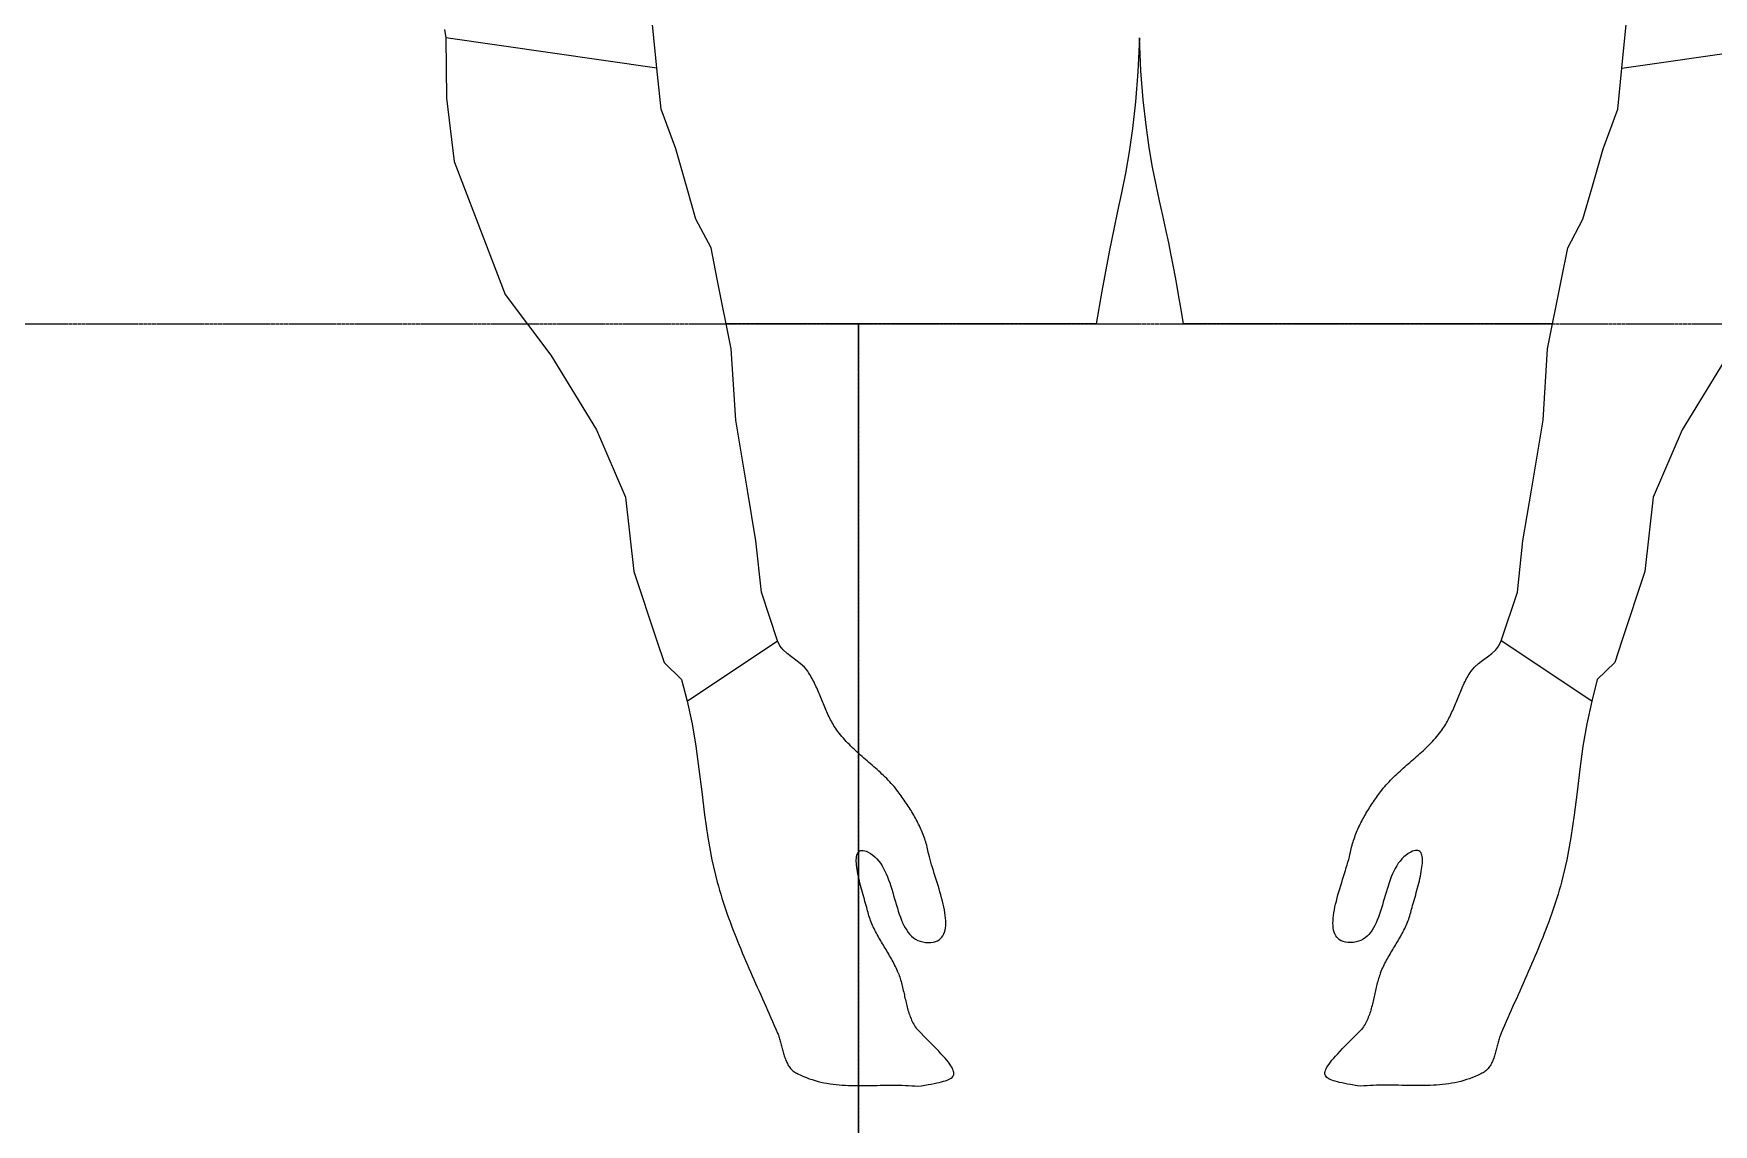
# Model space of a CAD drawing. Header units: millimetres. Extents: x -155 to 94595, y -3153 to 63413.
# Drawn here: x 90479 to 91061, y 48250 to 48628 of the extents above; entities that cross this region are included whole.
import ezdxf

# ---------------------------------------------------------------- set-up
doc = ezdxf.new("R2010")
doc.units = ezdxf.units.MM
doc.linetypes.add('TRATTEGGIATA2', pattern=[0.375, 0.25, -0.125])
doc.layers.add('5', color=1, linetype='TRATTEGGIATA2')
doc.layers.add('int', color=185, linetype='Continuous')

msp = doc.modelspace()

# ---------------------------------------------------------------- linework, layer by layer
at = {"layer": '5'}
for points in [[(90764.86, 47626.989), (90164.86, 47626.989), (90164.86, 48526.989), (90764.86, 48526.989)], [(91364.86, 47626.989), (90764.86, 47626.989), (90764.86, 48526.989), (91364.86, 48526.989)]]:
    msp.add_lwpolyline(points, close=True, dxfattribs=at)
at = {"layer": 'int'}
for p, q in [((90694.993, 48615.687), (90692.912, 48636.501)), ((91029.403, 48615.687), (91031.484, 48636.501)), ((90621.309, 48629.086), (90621.841, 48626.137)), ((90694.993, 48615.687), (90621.841, 48626.137)), ((90621.841, 48626.137), (90622.062, 48605.271)), ((90862.198, 48626.137), (90861.624, 48614.351)), ((90862.754, 48614.717), (90862.198, 48626.137)), ((91029.403, 48615.687), (91102.555, 48626.137)), ((90696.425, 48601.371), (90694.993, 48615.687)), ((90861.624, 48614.351), (90860.811, 48603.967)), ((90863.535, 48604.687), (90862.754, 48614.717)), ((91027.971, 48601.371), (91029.403, 48615.687)), ((90622.062, 48605.271), (90624.659, 48583.279)), ((90860.811, 48603.967), (90859.803, 48594.783)), ((90864.496, 48595.883), (90863.535, 48604.687)), ((90701.497, 48587.697), (90696.425, 48601.371)), ((91022.899, 48587.697), (91027.971, 48601.371)), ((90859.803, 48594.783), (90858.641, 48586.599)), ((90865.588, 48588.142), (90864.496, 48595.883)), ((90705.444, 48573.886), (90701.497, 48587.697)), ((90858.641, 48586.599), (90857.37, 48579.214)), ((90866.766, 48581.301), (90865.588, 48588.142)), ((91018.953, 48573.886), (91022.899, 48587.697)), ((90624.659, 48583.279), (90632.291, 48563.435)), ((90857.37, 48579.214), (90856.031, 48572.427)), ((90867.981, 48575.195), (90866.766, 48581.301)), ((90708.47, 48563.292), (90705.444, 48573.886)), ((90869.187, 48569.661), (90867.981, 48575.195)), ((91015.926, 48563.292), (91018.953, 48573.886)), ((90856.031, 48572.427), (90854.668, 48566.037)), ((90870.338, 48564.536), (90869.187, 48569.661)), ((90632.291, 48563.435), (90642.393, 48537.173)), ((90713.731, 48553.35), (90708.47, 48563.292)), ((90854.668, 48566.037), (90853.324, 48559.844)), ((90871.393, 48559.688), (90870.338, 48564.536)), ((91010.665, 48553.35), (91015.926, 48563.292)), ((90853.324, 48559.844), (90851.834, 48552.539)), ((90872.35, 48555.107), (90871.393, 48559.688)), ((90715.894, 48542.535), (90713.731, 48553.35)), ((90851.834, 48552.539), (90849.209, 48538.394)), ((90873.21, 48550.818), (90872.35, 48555.107)), ((90873.978, 48546.843), (90873.21, 48550.818)), ((91008.502, 48542.535), (91010.665, 48553.35)), ((90874.657, 48543.205), (90873.978, 48546.843)), ((90720.726, 48518.375), (90715.894, 48542.535)), ((90849.209, 48538.394), (90847.178, 48526.989)), ((90875.251, 48539.928), (90874.657, 48543.205)), ((90875.763, 48537.034), (90875.251, 48539.928)), ((91003.67, 48518.375), (91008.502, 48542.535)), ((90642.393, 48537.173), (90658.228, 48516.125)), ((90876.197, 48534.547), (90875.763, 48537.034)), ((90876.76, 48531.308), (90876.197, 48534.547)), ((90847.178, 48526.989), (90719.003, 48526.989)), ((90877.511, 48526.989), (90876.76, 48531.308)), ((91005.393, 48526.989), (90877.511, 48526.989)), ((90658.228, 48516.125), (90674.093, 48490.283)), ((90722.295, 48493.68), (90720.726, 48518.375)), ((91002.102, 48493.68), (91003.67, 48518.375)), ((91066.168, 48516.125), (91050.303, 48490.283)), ((90726.344, 48469.383), (90722.295, 48493.68)), ((90998.052, 48469.383), (91002.102, 48493.68)), ((90674.093, 48490.283), (90684.096, 48466.943)), ((91050.303, 48490.283), (91040.3, 48466.943)), ((90729.264, 48451.861), (90726.344, 48469.383)), ((90995.132, 48451.861), (90998.052, 48469.383)), ((90684.096, 48466.943), (90686.973, 48441.193)), ((91040.3, 48466.943), (91037.424, 48441.193)), ((90731.17, 48434.004), (90729.264, 48451.861)), ((90993.226, 48434.004), (90995.132, 48451.861)), ((90686.973, 48441.193), (90694.993, 48417.131)), ((91037.424, 48441.193), (91029.403, 48417.131)), ((90736.794, 48417.131), (90731.17, 48434.004)), ((90987.602, 48417.131), (90993.226, 48434.004)), ((90694.993, 48417.131), (90697.461, 48409.729)), ((90705.444, 48396.231), (90736.794, 48417.131)), ((90737.586, 48415.485), (90736.794, 48417.131)), ((90738.711, 48414.07), (90737.586, 48415.485)), ((90985.685, 48414.07), (90986.81, 48415.485)), ((90986.81, 48415.485), (90987.602, 48417.131)), ((91018.953, 48396.231), (90987.602, 48417.131)), ((91029.403, 48417.131), (91026.936, 48409.729)), ((90697.461, 48409.729), (90703.547, 48403.817)), ((90740.075, 48412.818), (90738.711, 48414.07)), ((90741.586, 48411.664), (90740.075, 48412.818)), ((90743.152, 48410.54), (90741.586, 48411.664)), ((90744.678, 48409.38), (90743.152, 48410.54)), ((90979.718, 48409.38), (90981.245, 48410.54)), ((90981.245, 48410.54), (90982.81, 48411.664)), ((90982.81, 48411.664), (90984.321, 48412.818)), ((90984.321, 48412.818), (90985.685, 48414.07)), ((91026.936, 48409.729), (91020.849, 48403.817)), ((90746.074, 48408.116), (90744.678, 48409.38)), ((90747.245, 48406.681), (90746.074, 48408.116)), ((90747.572, 48406.179), (90747.245, 48406.681)), ((90747.888, 48405.67), (90747.572, 48406.179)), ((90748.195, 48405.155), (90747.888, 48405.67)), ((90748.491, 48404.635), (90748.195, 48405.155)), ((90748.779, 48404.11), (90748.491, 48404.635)), ((90749.059, 48403.58), (90748.779, 48404.11)), ((90975.337, 48403.58), (90975.617, 48404.11)), ((90975.617, 48404.11), (90975.905, 48404.635)), ((90975.905, 48404.635), (90976.201, 48405.155)), ((90976.201, 48405.155), (90976.508, 48405.67)), ((90976.508, 48405.67), (90976.824, 48406.179)), ((90976.824, 48406.179), (90977.151, 48406.681)), ((90977.151, 48406.681), (90978.322, 48408.116)), ((90978.322, 48408.116), (90979.718, 48409.38)), ((90703.547, 48403.817), (90705.444, 48396.231)), ((90749.331, 48403.046), (90749.059, 48403.58)), ((90749.595, 48402.507), (90749.331, 48403.046)), ((90749.854, 48401.965), (90749.595, 48402.507)), ((90750.106, 48401.42), (90749.854, 48401.965)), ((90750.354, 48400.871), (90750.106, 48401.42)), ((90750.597, 48400.32), (90750.354, 48400.871)), ((90750.836, 48399.767), (90750.597, 48400.32)), ((90751.071, 48399.211), (90750.836, 48399.767)), ((90751.304, 48398.655), (90751.071, 48399.211)), ((90751.535, 48398.097), (90751.304, 48398.655)), ((90751.764, 48397.538), (90751.535, 48398.097)), ((90972.632, 48397.538), (90972.861, 48398.097)), ((90972.861, 48398.097), (90973.092, 48398.655)), ((90973.092, 48398.655), (90973.325, 48399.211)), ((90973.325, 48399.211), (90973.561, 48399.767)), ((90973.561, 48399.767), (90973.799, 48400.32)), ((90973.799, 48400.32), (90974.042, 48400.871)), ((90974.042, 48400.871), (90974.29, 48401.42)), ((90974.29, 48401.42), (90974.542, 48401.965)), ((90974.542, 48401.965), (90974.801, 48402.507)), ((90974.801, 48402.507), (90975.065, 48403.046)), ((90975.065, 48403.046), (90975.337, 48403.58)), ((91020.849, 48403.817), (91018.953, 48396.231)), ((90705.444, 48396.231), (90707.14, 48388.471)), ((90751.992, 48396.979), (90751.764, 48397.538)), ((90752.221, 48396.42), (90751.992, 48396.979)), ((90752.449, 48395.861), (90752.221, 48396.42)), ((90752.679, 48395.303), (90752.449, 48395.861)), ((90752.91, 48394.745), (90752.679, 48395.303)), ((90753.144, 48394.19), (90752.91, 48394.745)), ((90753.38, 48393.635), (90753.144, 48394.19)), ((90753.62, 48393.083), (90753.38, 48393.635)), ((90753.864, 48392.534), (90753.62, 48393.083)), ((90754.113, 48391.987), (90753.864, 48392.534)), ((90970.283, 48391.987), (90970.532, 48392.534)), ((90970.532, 48392.534), (90970.776, 48393.083)), ((90970.776, 48393.083), (90971.016, 48393.635)), ((90971.016, 48393.635), (90971.252, 48394.19)), ((90971.252, 48394.19), (90971.486, 48394.745)), ((90971.486, 48394.745), (90971.717, 48395.303)), ((90971.717, 48395.303), (90971.947, 48395.861)), ((90971.947, 48395.861), (90972.175, 48396.42)), ((90972.175, 48396.42), (90972.404, 48396.979)), ((90972.404, 48396.979), (90972.632, 48397.538)), ((91018.953, 48396.231), (91017.256, 48388.471)), ((90707.14, 48388.471), (90708.461, 48380.634)), ((90754.367, 48391.444), (90754.113, 48391.987)), ((90754.628, 48390.904), (90754.367, 48391.444)), ((90754.894, 48390.368), (90754.628, 48390.904)), ((90755.168, 48389.836), (90754.894, 48390.368)), ((90755.45, 48389.309), (90755.168, 48389.836)), ((90755.741, 48388.787), (90755.45, 48389.309)), ((90756.04, 48388.27), (90755.741, 48388.787)), ((90756.349, 48387.759), (90756.04, 48388.27)), ((90756.669, 48387.255), (90756.349, 48387.759)), ((90756.999, 48386.756), (90756.669, 48387.255)), ((90757.341, 48386.265), (90756.999, 48386.756)), ((90967.055, 48386.265), (90967.397, 48386.756)), ((90967.397, 48386.756), (90967.728, 48387.255)), ((90967.728, 48387.255), (90968.047, 48387.759)), ((90968.047, 48387.759), (90968.356, 48388.27)), ((90968.356, 48388.27), (90968.656, 48388.787)), ((90968.656, 48388.787), (90968.946, 48389.309)), ((90968.946, 48389.309), (90969.228, 48389.836)), ((90969.228, 48389.836), (90969.502, 48390.368)), ((90969.502, 48390.368), (90969.769, 48390.904)), ((90969.769, 48390.904), (90970.029, 48391.444)), ((90970.029, 48391.444), (90970.283, 48391.987)), ((91017.256, 48388.471), (91015.935, 48380.634)), ((90708.461, 48380.634), (90709.538, 48372.748)), ((90757.695, 48385.78), (90757.341, 48386.265)), ((90758.157, 48385.178), (90757.695, 48385.78)), ((90758.63, 48384.587), (90758.157, 48385.178)), ((90759.114, 48384.005), (90758.63, 48384.587)), ((90759.609, 48383.433), (90759.114, 48384.005)), ((90760.114, 48382.869), (90759.609, 48383.433)), ((90760.628, 48382.314), (90760.114, 48382.869)), ((90761.15, 48381.766), (90760.628, 48382.314)), ((90761.681, 48381.225), (90761.15, 48381.766)), ((90762.219, 48380.691), (90761.681, 48381.225)), ((90762.763, 48380.163), (90762.219, 48380.691)), ((90961.633, 48380.163), (90962.178, 48380.691)), ((90962.178, 48380.691), (90962.715, 48381.225)), ((90962.715, 48381.225), (90963.246, 48381.766)), ((90963.246, 48381.766), (90963.768, 48382.314)), ((90963.768, 48382.314), (90964.282, 48382.869)), ((90964.282, 48382.869), (90964.787, 48383.433)), ((90964.787, 48383.433), (90965.282, 48384.005)), ((90965.282, 48384.005), (90965.766, 48384.587)), ((90965.766, 48384.587), (90966.239, 48385.178)), ((90966.239, 48385.178), (90966.701, 48385.78)), ((90966.701, 48385.78), (90967.055, 48386.265)), ((91015.935, 48380.634), (91014.858, 48372.748)), ((90763.313, 48379.639), (90762.763, 48380.163)), ((90763.869, 48379.121), (90763.313, 48379.639)), ((90764.43, 48378.607), (90763.869, 48379.121)), ((90764.994, 48378.097), (90764.43, 48378.607)), ((90765.562, 48377.59), (90764.994, 48378.097)), ((90766.133, 48377.085), (90765.562, 48377.59)), ((90766.707, 48376.582), (90766.133, 48377.085)), ((90767.282, 48376.081), (90766.707, 48376.582)), ((90767.857, 48375.58), (90767.282, 48376.081)), ((90768.433, 48375.08), (90767.857, 48375.58)), ((90769.009, 48374.579), (90768.433, 48375.08)), ((90955.387, 48374.579), (90955.963, 48375.08)), ((90955.963, 48375.08), (90956.539, 48375.58)), ((90956.539, 48375.58), (90957.115, 48376.081)), ((90957.115, 48376.081), (90957.689, 48376.582)), ((90957.689, 48376.582), (90958.263, 48377.085)), ((90958.263, 48377.085), (90958.834, 48377.59)), ((90958.834, 48377.59), (90959.402, 48378.097)), ((90959.402, 48378.097), (90959.966, 48378.607)), ((90959.966, 48378.607), (90960.527, 48379.121)), ((90960.527, 48379.121), (90961.083, 48379.639)), ((90961.083, 48379.639), (90961.633, 48380.163)), ((90709.538, 48372.748), (90710.504, 48364.839)), ((90769.584, 48374.078), (90769.009, 48374.579)), ((90770.157, 48373.575), (90769.584, 48374.078)), ((90770.728, 48373.071), (90770.157, 48373.575)), ((90771.296, 48372.563), (90770.728, 48373.071)), ((90771.861, 48372.053), (90771.296, 48372.563)), ((90772.422, 48371.539), (90771.861, 48372.053)), ((90772.977, 48371.021), (90772.422, 48371.539)), ((90773.528, 48370.498), (90772.977, 48371.021)), ((90774.072, 48369.969), (90773.528, 48370.498)), ((90774.61, 48369.435), (90774.072, 48369.969)), ((90775.14, 48368.894), (90774.61, 48369.435)), ((90949.256, 48368.894), (90949.786, 48369.435)), ((90949.786, 48369.435), (90950.324, 48369.969)), ((90950.324, 48369.969), (90950.868, 48370.498)), ((90950.868, 48370.498), (90951.419, 48371.021)), ((90951.419, 48371.021), (90951.974, 48371.539)), ((90951.974, 48371.539), (90952.535, 48372.053)), ((90952.535, 48372.053), (90953.1, 48372.563)), ((90953.1, 48372.563), (90953.668, 48373.071)), ((90953.668, 48373.071), (90954.239, 48373.575)), ((90954.239, 48373.575), (90954.812, 48374.078)), ((90954.812, 48374.078), (90955.387, 48374.579)), ((91014.858, 48372.748), (91013.892, 48364.839)), ((90710.504, 48364.839), (90711.491, 48356.936)), ((90775.663, 48368.346), (90775.14, 48368.894)), ((90776.177, 48367.791), (90775.663, 48368.346)), ((90776.681, 48367.227), (90776.177, 48367.791)), ((90777.176, 48366.655), (90776.681, 48367.227)), ((90777.661, 48366.073), (90777.176, 48366.655)), ((90778.134, 48365.482), (90777.661, 48366.073)), ((90778.596, 48364.88), (90778.134, 48365.482)), ((90778.955, 48364.398), (90778.596, 48364.88)), ((90779.313, 48363.913), (90778.955, 48364.398)), ((90779.668, 48363.425), (90779.313, 48363.913)), ((90780.021, 48362.935), (90779.668, 48363.425)), ((90944.375, 48362.935), (90944.728, 48363.425)), ((90944.728, 48363.425), (90945.083, 48363.913)), ((90945.083, 48363.913), (90945.441, 48364.398)), ((90945.441, 48364.398), (90945.8, 48364.88)), ((90945.8, 48364.88), (90946.262, 48365.482)), ((90946.262, 48365.482), (90946.735, 48366.073)), ((90946.735, 48366.073), (90947.22, 48366.655)), ((90947.22, 48366.655), (90947.715, 48367.227)), ((90947.715, 48367.227), (90948.219, 48367.791)), ((90948.219, 48367.791), (90948.733, 48368.346)), ((90948.733, 48368.346), (90949.256, 48368.894)), ((91013.892, 48364.839), (91012.905, 48356.936)), ((90780.371, 48362.441), (90780.021, 48362.935)), ((90780.718, 48361.945), (90780.371, 48362.441)), ((90781.062, 48361.446), (90780.718, 48361.945)), ((90781.402, 48360.944), (90781.062, 48361.446)), ((90781.739, 48360.439), (90781.402, 48360.944)), ((90782.072, 48359.931), (90781.739, 48360.439)), ((90782.401, 48359.421), (90782.072, 48359.931)), ((90782.726, 48358.908), (90782.401, 48359.421)), ((90783.046, 48358.391), (90782.726, 48358.908)), ((90783.362, 48357.873), (90783.046, 48358.391)), ((90783.672, 48357.351), (90783.362, 48357.873)), ((90783.978, 48356.826), (90783.672, 48357.351)), ((90940.419, 48356.826), (90940.724, 48357.351)), ((90940.724, 48357.351), (90941.034, 48357.873)), ((90941.034, 48357.873), (90941.35, 48358.391)), ((90941.35, 48358.391), (90941.67, 48358.908)), ((90941.67, 48358.908), (90941.995, 48359.421)), ((90941.995, 48359.421), (90942.324, 48359.931)), ((90942.324, 48359.931), (90942.657, 48360.439)), ((90942.657, 48360.439), (90942.994, 48360.944)), ((90942.994, 48360.944), (90943.334, 48361.446)), ((90943.334, 48361.446), (90943.678, 48361.945)), ((90943.678, 48361.945), (90944.025, 48362.441)), ((90944.025, 48362.441), (90944.375, 48362.935)), ((90711.491, 48356.936), (90712.63, 48349.065)), ((90784.277, 48356.299), (90783.978, 48356.826)), ((90784.572, 48355.768), (90784.277, 48356.299)), ((90784.86, 48355.235), (90784.572, 48355.768)), ((90785.142, 48354.699), (90784.86, 48355.235)), ((90785.418, 48354.16), (90785.142, 48354.699)), ((90785.688, 48353.619), (90785.418, 48354.16)), ((90785.95, 48353.074), (90785.688, 48353.619)), ((90786.206, 48352.527), (90785.95, 48353.074)), ((90786.454, 48351.977), (90786.206, 48352.527)), ((90786.695, 48351.424), (90786.454, 48351.977)), ((90937.701, 48351.424), (90937.942, 48351.977)), ((90937.942, 48351.977), (90938.19, 48352.527)), ((90938.19, 48352.527), (90938.446, 48353.074)), ((90938.446, 48353.074), (90938.709, 48353.619)), ((90938.709, 48353.619), (90938.978, 48354.16)), ((90938.978, 48354.16), (90939.254, 48354.699)), ((90939.254, 48354.699), (90939.536, 48355.235)), ((90939.536, 48355.235), (90939.824, 48355.768)), ((90939.824, 48355.768), (90940.119, 48356.299)), ((90940.119, 48356.299), (90940.419, 48356.826)), ((91012.905, 48356.936), (91011.766, 48349.065)), ((90712.63, 48349.065), (90714.054, 48341.254)), ((90786.928, 48350.868), (90786.695, 48351.424)), ((90787.154, 48350.31), (90786.928, 48350.868)), ((90787.371, 48349.748), (90787.154, 48350.31)), ((90787.58, 48349.184), (90787.371, 48349.748)), ((90787.78, 48348.617), (90787.58, 48349.184)), ((90787.971, 48348.047), (90787.78, 48348.617)), ((90788.154, 48347.474), (90787.971, 48348.047)), ((90788.327, 48346.899), (90788.154, 48347.474)), ((90788.491, 48346.321), (90788.327, 48346.899)), ((90788.645, 48345.74), (90788.491, 48346.321)), ((90788.789, 48345.156), (90788.645, 48345.74)), ((90935.607, 48345.156), (90935.752, 48345.74)), ((90935.752, 48345.74), (90935.905, 48346.321)), ((90935.905, 48346.321), (90936.069, 48346.899)), ((90936.069, 48346.899), (90936.242, 48347.474)), ((90936.242, 48347.474), (90936.425, 48348.047)), ((90936.425, 48348.047), (90936.616, 48348.617)), ((90936.616, 48348.617), (90936.816, 48349.184)), ((90936.816, 48349.184), (90937.025, 48349.748)), ((90937.025, 48349.748), (90937.242, 48350.31)), ((90937.242, 48350.31), (90937.468, 48350.868)), ((90937.468, 48350.868), (90937.701, 48351.424)), ((91011.766, 48349.065), (91010.342, 48341.254)), ((90714.054, 48341.254), (90715.894, 48333.529)), ((90764.09, 48341.333), (90764.118, 48341.895)), ((90764.093, 48340.731), (90764.09, 48341.333)), ((90764.124, 48340.093), (90764.093, 48340.731)), ((90764.118, 48341.895), (90764.178, 48342.413)), ((90764.182, 48339.42), (90764.124, 48340.093)), ((90764.178, 48342.413), (90764.273, 48342.884)), ((90764.273, 48342.884), (90764.403, 48343.304)), ((90764.403, 48343.304), (90764.573, 48343.671)), ((90764.573, 48343.671), (90764.782, 48343.98)), ((90764.782, 48343.98), (90765.034, 48344.228)), ((90765.034, 48344.228), (90765.33, 48344.412)), ((90765.33, 48344.412), (90765.672, 48344.529)), ((90765.672, 48344.529), (90766.062, 48344.575)), ((90766.062, 48344.575), (90766.503, 48344.546)), ((90766.503, 48344.546), (90766.995, 48344.439)), ((90766.995, 48344.439), (90767.542, 48344.252)), ((90767.542, 48344.252), (90768.145, 48343.979)), ((90768.145, 48343.979), (90768.999, 48343.499)), ((90768.999, 48343.499), (90769.794, 48342.945)), ((90769.794, 48342.945), (90770.534, 48342.322)), ((90770.534, 48342.322), (90771.222, 48341.634)), ((90771.222, 48341.634), (90771.862, 48340.887)), ((90771.862, 48340.887), (90772.458, 48340.084)), ((90772.458, 48340.084), (90773.012, 48339.23)), ((90788.922, 48344.569), (90788.789, 48345.156)), ((90789.046, 48343.979), (90788.922, 48344.569)), ((90789.22, 48343.168), (90789.046, 48343.979)), ((90789.425, 48342.317), (90789.22, 48343.168)), ((90789.656, 48341.43), (90789.425, 48342.317)), ((90789.911, 48340.51), (90789.656, 48341.43)), ((90790.186, 48339.56), (90789.911, 48340.51)), ((90934.21, 48339.56), (90934.485, 48340.51)), ((90934.485, 48340.51), (90934.74, 48341.43)), ((90934.74, 48341.43), (90934.972, 48342.317)), ((90934.972, 48342.317), (90935.176, 48343.168)), ((90935.176, 48343.168), (90935.35, 48343.979)), ((90935.35, 48343.979), (90935.474, 48344.569)), ((90935.474, 48344.569), (90935.607, 48345.156)), ((90951.938, 48340.084), (90951.384, 48339.23)), ((90952.534, 48340.887), (90951.938, 48340.084)), ((90953.174, 48341.634), (90952.534, 48340.887)), ((90953.863, 48342.322), (90953.174, 48341.634)), ((90954.603, 48342.945), (90953.863, 48342.322)), ((90955.397, 48343.499), (90954.603, 48342.945)), ((90956.251, 48343.979), (90955.397, 48343.499)), ((90956.854, 48344.252), (90956.251, 48343.979)), ((90957.401, 48344.439), (90956.854, 48344.252)), ((90957.893, 48344.546), (90957.401, 48344.439)), ((90958.334, 48344.575), (90957.893, 48344.546)), ((90958.724, 48344.529), (90958.334, 48344.575)), ((90959.066, 48344.412), (90958.724, 48344.529)), ((90959.362, 48344.228), (90959.066, 48344.412)), ((90959.614, 48343.98), (90959.362, 48344.228)), ((90959.824, 48343.671), (90959.614, 48343.98)), ((90959.993, 48343.304), (90959.824, 48343.671)), ((90960.123, 48342.884), (90959.993, 48343.304)), ((90960.218, 48342.413), (90960.123, 48342.884)), ((90960.214, 48339.42), (90960.272, 48340.093)), ((90960.278, 48341.895), (90960.218, 48342.413)), ((90960.272, 48340.093), (90960.303, 48340.731)), ((90960.306, 48341.333), (90960.278, 48341.895)), ((90960.303, 48340.731), (90960.306, 48341.333)), ((91010.342, 48341.254), (91008.502, 48333.529)), ((90764.264, 48338.718), (90764.182, 48339.42)), ((90764.369, 48337.989), (90764.264, 48338.718)), ((90764.494, 48337.237), (90764.369, 48337.989)), ((90764.638, 48336.465), (90764.494, 48337.237)), ((90764.798, 48335.677), (90764.638, 48336.465)), ((90764.973, 48334.876), (90764.798, 48335.677)), ((90765.161, 48334.065), (90764.973, 48334.876)), ((90765.359, 48333.248), (90765.161, 48334.065)), ((90773.012, 48339.23), (90773.528, 48338.33)), ((90773.528, 48338.33), (90774.009, 48337.388)), ((90774.009, 48337.388), (90774.459, 48336.41)), ((90774.459, 48336.41), (90774.881, 48335.399)), ((90774.881, 48335.399), (90775.278, 48334.36)), ((90775.278, 48334.36), (90775.654, 48333.299)), ((90790.479, 48338.584), (90790.186, 48339.56)), ((90790.786, 48337.585), (90790.479, 48338.584)), ((90791.104, 48336.566), (90790.786, 48337.585)), ((90791.429, 48335.53), (90791.104, 48336.566)), ((90791.76, 48334.48), (90791.429, 48335.53)), ((90792.091, 48333.42), (90791.76, 48334.48)), ((90932.305, 48333.42), (90932.636, 48334.48)), ((90932.636, 48334.48), (90932.967, 48335.53)), ((90932.967, 48335.53), (90933.292, 48336.566)), ((90933.292, 48336.566), (90933.61, 48337.585)), ((90933.61, 48337.585), (90933.917, 48338.584)), ((90933.917, 48338.584), (90934.21, 48339.56)), ((90949.118, 48334.36), (90948.742, 48333.299)), ((90949.516, 48335.399), (90949.118, 48334.36)), ((90949.937, 48336.41), (90949.516, 48335.399)), ((90950.387, 48337.388), (90949.937, 48336.41)), ((90950.869, 48338.33), (90950.387, 48337.388)), ((90951.384, 48339.23), (90950.869, 48338.33)), ((90959.037, 48333.248), (90959.236, 48334.065)), ((90959.236, 48334.065), (90959.423, 48334.876)), ((90959.423, 48334.876), (90959.598, 48335.677)), ((90959.598, 48335.677), (90959.758, 48336.465)), ((90959.758, 48336.465), (90959.902, 48337.237)), ((90959.902, 48337.237), (90960.027, 48337.989)), ((90960.027, 48337.989), (90960.132, 48338.718)), ((90960.132, 48338.718), (90960.214, 48339.42)), ((90715.894, 48333.529), (90716.281, 48332.138)), ((90716.281, 48332.138), (90716.682, 48330.751)), ((90716.682, 48330.751), (90717.096, 48329.369)), ((90717.096, 48329.369), (90717.524, 48327.991)), ((90765.566, 48332.429), (90765.359, 48333.248)), ((90765.779, 48331.61), (90765.566, 48332.429)), ((90765.998, 48330.795), (90765.779, 48331.61)), ((90766.219, 48329.988), (90765.998, 48330.795)), ((90766.44, 48329.191), (90766.219, 48329.988)), ((90766.661, 48328.409), (90766.44, 48329.191)), ((90766.879, 48327.645), (90766.661, 48328.409)), ((90775.654, 48333.299), (90776.012, 48332.218)), ((90776.012, 48332.218), (90776.356, 48331.124)), ((90776.356, 48331.124), (90776.689, 48330.02)), ((90776.689, 48330.02), (90777.014, 48328.912)), ((90777.014, 48328.912), (90777.335, 48327.803)), ((90792.421, 48332.353), (90792.091, 48333.42)), ((90792.747, 48331.282), (90792.421, 48332.353)), ((90793.064, 48330.21), (90792.747, 48331.282)), ((90793.369, 48329.141), (90793.064, 48330.21)), ((90793.66, 48328.078), (90793.369, 48329.141)), ((90930.736, 48328.078), (90931.027, 48329.141)), ((90931.027, 48329.141), (90931.333, 48330.21)), ((90931.333, 48330.21), (90931.65, 48331.282)), ((90931.65, 48331.282), (90931.975, 48332.353)), ((90931.975, 48332.353), (90932.305, 48333.42)), ((90947.382, 48328.912), (90947.061, 48327.803)), ((90947.707, 48330.02), (90947.382, 48328.912)), ((90948.04, 48331.124), (90947.707, 48330.02)), ((90948.384, 48332.218), (90948.04, 48331.124)), ((90948.742, 48333.299), (90948.384, 48332.218)), ((90957.518, 48327.645), (90957.735, 48328.409)), ((90957.735, 48328.409), (90957.956, 48329.191)), ((90957.956, 48329.191), (90958.177, 48329.988)), ((90958.177, 48329.988), (90958.399, 48330.795)), ((90958.399, 48330.795), (90958.617, 48331.61)), ((90958.617, 48331.61), (90958.83, 48332.429)), ((90958.83, 48332.429), (90959.037, 48333.248)), ((91007.3, 48329.369), (91006.873, 48327.991)), ((91007.714, 48330.751), (91007.3, 48329.369)), ((91008.115, 48332.138), (91007.714, 48330.751)), ((91008.502, 48333.529), (91008.115, 48332.138)), ((90717.524, 48327.991), (90717.963, 48326.618)), ((90717.963, 48326.618), (90718.415, 48325.248)), ((90718.415, 48325.248), (90718.877, 48323.883)), ((90718.877, 48323.883), (90719.351, 48322.521)), ((90719.351, 48322.521), (90719.835, 48321.163)), ((90767.091, 48326.902), (90766.879, 48327.645)), ((90767.296, 48326.183), (90767.091, 48326.902)), ((90767.492, 48325.493), (90767.296, 48326.183)), ((90767.677, 48324.833), (90767.492, 48325.493)), ((90767.849, 48324.209), (90767.677, 48324.833)), ((90768.006, 48323.623), (90767.849, 48324.209)), ((90768.145, 48323.079), (90768.006, 48323.623)), ((90768.299, 48322.498), (90768.145, 48323.079)), ((90768.466, 48321.923), (90768.299, 48322.498)), ((90777.335, 48327.803), (90777.655, 48326.699)), ((90777.655, 48326.699), (90777.977, 48325.604)), ((90777.977, 48325.604), (90778.305, 48324.522)), ((90778.305, 48324.522), (90778.642, 48323.459)), ((90778.642, 48323.459), (90778.992, 48322.419)), ((90778.992, 48322.419), (90779.358, 48321.406)), ((90793.934, 48327.024), (90793.66, 48328.078)), ((90794.187, 48325.982), (90793.934, 48327.024)), ((90794.415, 48324.955), (90794.187, 48325.982)), ((90794.617, 48323.947), (90794.415, 48324.955)), ((90794.788, 48322.961), (90794.617, 48323.947)), ((90794.925, 48322), (90794.788, 48322.961)), ((90929.471, 48322), (90929.608, 48322.961)), ((90929.608, 48322.961), (90929.779, 48323.947)), ((90929.779, 48323.947), (90929.981, 48324.955)), ((90929.981, 48324.955), (90930.209, 48325.982)), ((90930.209, 48325.982), (90930.462, 48327.024)), ((90930.462, 48327.024), (90930.736, 48328.078)), ((90945.404, 48322.419), (90945.038, 48321.406)), ((90945.754, 48323.459), (90945.404, 48322.419)), ((90946.091, 48324.522), (90945.754, 48323.459)), ((90946.419, 48325.604), (90946.091, 48324.522)), ((90946.741, 48326.699), (90946.419, 48325.604)), ((90947.061, 48327.803), (90946.741, 48326.699)), ((90955.93, 48321.923), (90956.098, 48322.498)), ((90956.098, 48322.498), (90956.251, 48323.079)), ((90956.251, 48323.079), (90956.391, 48323.623)), ((90956.391, 48323.623), (90956.547, 48324.209)), ((90956.547, 48324.209), (90956.719, 48324.833)), ((90956.719, 48324.833), (90956.904, 48325.493)), ((90956.904, 48325.493), (90957.1, 48326.183)), ((90957.1, 48326.183), (90957.305, 48326.902)), ((90957.305, 48326.902), (90957.518, 48327.645)), ((91005.045, 48322.521), (91004.561, 48321.163)), ((91005.519, 48323.883), (91005.045, 48322.521)), ((91005.982, 48325.248), (91005.519, 48323.883)), ((91006.433, 48326.618), (91005.982, 48325.248)), ((91006.873, 48327.991), (91006.433, 48326.618)), ((90719.835, 48321.163), (90720.329, 48319.808)), ((90720.329, 48319.808), (90720.833, 48318.456)), ((90720.833, 48318.456), (90721.345, 48317.107)), ((90721.345, 48317.107), (90721.866, 48315.762)), ((90768.647, 48321.353), (90768.466, 48321.923)), ((90768.841, 48320.789), (90768.647, 48321.353)), ((90769.047, 48320.229), (90768.841, 48320.789)), ((90769.264, 48319.674), (90769.047, 48320.229)), ((90769.493, 48319.124), (90769.264, 48319.674)), ((90769.731, 48318.577), (90769.493, 48319.124)), ((90769.979, 48318.035), (90769.731, 48318.577)), ((90770.236, 48317.495), (90769.979, 48318.035)), ((90770.502, 48316.959), (90770.236, 48317.495)), ((90770.775, 48316.426), (90770.502, 48316.959)), ((90779.358, 48321.406), (90779.743, 48320.424)), ((90779.743, 48320.424), (90780.15, 48319.48)), ((90780.15, 48319.48), (90780.584, 48318.577)), ((90780.584, 48318.577), (90781.047, 48317.72)), ((90781.047, 48317.72), (90781.543, 48316.913)), ((90781.543, 48316.913), (90782.075, 48316.161)), ((90794.681, 48316.247), (90794.868, 48316.942)), ((90794.868, 48316.942), (90794.998, 48317.685)), ((90795.026, 48321.067), (90794.925, 48322)), ((90794.998, 48317.685), (90795.076, 48318.472)), ((90795.087, 48320.166), (90795.026, 48321.067)), ((90795.076, 48318.472), (90795.105, 48319.3)), ((90795.105, 48319.3), (90795.087, 48320.166)), ((90929.291, 48319.3), (90929.309, 48320.166)), ((90929.32, 48318.472), (90929.291, 48319.3)), ((90929.309, 48320.166), (90929.37, 48321.067)), ((90929.398, 48317.685), (90929.32, 48318.472)), ((90929.37, 48321.067), (90929.471, 48322)), ((90929.528, 48316.942), (90929.398, 48317.685)), ((90929.715, 48316.247), (90929.528, 48316.942)), ((90942.854, 48316.913), (90942.322, 48316.161)), ((90943.349, 48317.72), (90942.854, 48316.913)), ((90943.812, 48318.577), (90943.349, 48317.72)), ((90944.246, 48319.48), (90943.812, 48318.577)), ((90944.654, 48320.424), (90944.246, 48319.48)), ((90945.038, 48321.406), (90944.654, 48320.424)), ((90953.621, 48316.426), (90953.894, 48316.959)), ((90953.894, 48316.959), (90954.16, 48317.495)), ((90954.16, 48317.495), (90954.417, 48318.035)), ((90954.417, 48318.035), (90954.665, 48318.577)), ((90954.665, 48318.577), (90954.904, 48319.124)), ((90954.904, 48319.124), (90955.132, 48319.674)), ((90955.132, 48319.674), (90955.349, 48320.229)), ((90955.349, 48320.229), (90955.555, 48320.789)), ((90955.555, 48320.789), (90955.749, 48321.353)), ((90955.749, 48321.353), (90955.93, 48321.923)), ((91003.051, 48317.107), (91002.53, 48315.762)), ((91003.563, 48318.456), (91003.051, 48317.107)), ((91004.067, 48319.808), (91003.563, 48318.456)), ((91004.561, 48321.163), (91004.067, 48319.808)), ((90721.866, 48315.762), (90722.395, 48314.419)), ((90722.395, 48314.419), (90722.932, 48313.079)), ((90722.932, 48313.079), (90723.475, 48311.741)), ((90723.475, 48311.741), (90724.025, 48310.405)), ((90771.054, 48315.896), (90770.775, 48316.426)), ((90771.341, 48315.368), (90771.054, 48315.896)), ((90771.632, 48314.843), (90771.341, 48315.368)), ((90771.929, 48314.319), (90771.632, 48314.843)), ((90772.23, 48313.797), (90771.929, 48314.319)), ((90772.534, 48313.276), (90772.23, 48313.797)), ((90772.842, 48312.756), (90772.534, 48313.276)), ((90773.151, 48312.238), (90772.842, 48312.756)), ((90773.463, 48311.719), (90773.151, 48312.238)), ((90773.775, 48311.201), (90773.463, 48311.719)), ((90774.088, 48310.683), (90773.775, 48311.201)), ((90774.4, 48310.165), (90774.088, 48310.683)), ((90782.075, 48316.161), (90782.646, 48315.468)), ((90782.646, 48315.468), (90783.26, 48314.84)), ((90783.26, 48314.84), (90783.921, 48314.281)), ((90783.921, 48314.281), (90784.631, 48313.795)), ((90784.631, 48313.795), (90785.395, 48313.387)), ((90785.395, 48313.387), (90786.215, 48313.062)), ((90786.215, 48313.062), (90787.094, 48312.824)), ((90787.094, 48312.824), (90788.037, 48312.678)), ((90788.037, 48312.678), (90789.046, 48312.628)), ((90789.046, 48312.628), (90789.966, 48312.669)), ((90789.966, 48312.669), (90790.798, 48312.79)), ((90790.798, 48312.79), (90791.545, 48312.988)), ((90791.545, 48312.988), (90792.212, 48313.259)), ((90792.212, 48313.259), (90792.8, 48313.6)), ((90792.8, 48313.6), (90793.313, 48314.008)), ((90793.313, 48314.008), (90793.755, 48314.48)), ((90793.755, 48314.48), (90794.128, 48315.013)), ((90794.128, 48315.013), (90794.436, 48315.603)), ((90794.436, 48315.603), (90794.681, 48316.247)), ((90929.96, 48315.603), (90929.715, 48316.247)), ((90930.268, 48315.013), (90929.96, 48315.603)), ((90930.641, 48314.48), (90930.268, 48315.013)), ((90931.083, 48314.008), (90930.641, 48314.48)), ((90931.596, 48313.6), (90931.083, 48314.008)), ((90932.184, 48313.259), (90931.596, 48313.6)), ((90932.851, 48312.988), (90932.184, 48313.259)), ((90933.598, 48312.79), (90932.851, 48312.988)), ((90934.43, 48312.669), (90933.598, 48312.79)), ((90935.35, 48312.628), (90934.43, 48312.669)), ((90936.359, 48312.678), (90935.35, 48312.628)), ((90937.302, 48312.824), (90936.359, 48312.678)), ((90938.182, 48313.062), (90937.302, 48312.824)), ((90939.001, 48313.387), (90938.182, 48313.062)), ((90939.765, 48313.795), (90939.001, 48313.387)), ((90940.475, 48314.281), (90939.765, 48313.795)), ((90941.136, 48314.84), (90940.475, 48314.281)), ((90941.75, 48315.468), (90941.136, 48314.84)), ((90942.322, 48316.161), (90941.75, 48315.468)), ((90949.996, 48310.165), (90950.308, 48310.683)), ((90950.308, 48310.683), (90950.621, 48311.201)), ((90950.621, 48311.201), (90950.933, 48311.719)), ((90950.933, 48311.719), (90951.245, 48312.238)), ((90951.245, 48312.238), (90951.554, 48312.756)), ((90951.554, 48312.756), (90951.862, 48313.276)), ((90951.862, 48313.276), (90952.166, 48313.797)), ((90952.166, 48313.797), (90952.467, 48314.319)), ((90952.467, 48314.319), (90952.764, 48314.843)), ((90952.764, 48314.843), (90953.056, 48315.368)), ((90953.056, 48315.368), (90953.342, 48315.896)), ((90953.342, 48315.896), (90953.621, 48316.426)), ((91000.921, 48311.741), (91000.371, 48310.405)), ((91001.464, 48313.079), (91000.921, 48311.741)), ((91002.001, 48314.419), (91001.464, 48313.079)), ((91002.53, 48315.762), (91002.001, 48314.419)), ((90724.025, 48310.405), (90724.582, 48309.072)), ((90724.582, 48309.072), (90725.143, 48307.74)), ((90725.143, 48307.74), (90725.71, 48306.411)), ((90725.71, 48306.411), (90726.281, 48305.083)), ((90726.281, 48305.083), (90726.857, 48303.756)), ((90774.712, 48309.646), (90774.4, 48310.165)), ((90775.021, 48309.127), (90774.712, 48309.646)), ((90775.329, 48308.606), (90775.021, 48309.127)), ((90775.633, 48308.084), (90775.329, 48308.606)), ((90775.934, 48307.561), (90775.633, 48308.084)), ((90776.23, 48307.035), (90775.934, 48307.561)), ((90776.522, 48306.508), (90776.23, 48307.035)), ((90776.808, 48305.978), (90776.522, 48306.508)), ((90777.087, 48305.445), (90776.808, 48305.978)), ((90777.36, 48304.91), (90777.087, 48305.445)), ((90777.625, 48304.371), (90777.36, 48304.91)), ((90946.771, 48304.371), (90947.036, 48304.91)), ((90947.036, 48304.91), (90947.309, 48305.445)), ((90947.309, 48305.445), (90947.588, 48305.978)), ((90947.588, 48305.978), (90947.874, 48306.508)), ((90947.874, 48306.508), (90948.166, 48307.035)), ((90948.166, 48307.035), (90948.462, 48307.561)), ((90948.462, 48307.561), (90948.763, 48308.084)), ((90948.763, 48308.084), (90949.067, 48308.606)), ((90949.067, 48308.606), (90949.375, 48309.127)), ((90949.375, 48309.127), (90949.684, 48309.646)), ((90949.684, 48309.646), (90949.996, 48310.165)), ((90998.115, 48305.083), (90997.54, 48303.756)), ((90998.686, 48306.411), (90998.115, 48305.083)), ((90999.253, 48307.74), (90998.686, 48306.411)), ((90999.815, 48309.072), (90999.253, 48307.74)), ((91000.371, 48310.405), (90999.815, 48309.072)), ((90726.857, 48303.756), (90727.436, 48302.431)), ((90727.436, 48302.431), (90728.018, 48301.107)), ((90728.018, 48301.107), (90728.603, 48299.784)), ((90728.603, 48299.784), (90729.189, 48298.461)), ((90777.882, 48303.829), (90777.625, 48304.371)), ((90778.129, 48303.282), (90777.882, 48303.829)), ((90778.368, 48302.732), (90778.129, 48303.282)), ((90778.596, 48302.178), (90778.368, 48302.732)), ((90778.596, 48302.178), (90778.787, 48301.684)), ((90778.787, 48301.684), (90778.968, 48301.185)), ((90778.968, 48301.185), (90779.14, 48300.682)), ((90779.14, 48300.682), (90779.304, 48300.175)), ((90779.304, 48300.175), (90779.459, 48299.664)), ((90779.459, 48299.664), (90779.607, 48299.15)), ((90779.607, 48299.15), (90779.748, 48298.633)), ((90944.789, 48299.15), (90944.648, 48298.633)), ((90944.937, 48299.664), (90944.789, 48299.15)), ((90945.093, 48300.175), (90944.937, 48299.664)), ((90945.256, 48300.682), (90945.093, 48300.175)), ((90945.428, 48301.185), (90945.256, 48300.682)), ((90945.609, 48301.684), (90945.428, 48301.185)), ((90945.8, 48302.178), (90945.609, 48301.684)), ((90945.8, 48302.178), (90946.028, 48302.732)), ((90946.028, 48302.732), (90946.267, 48303.282)), ((90946.267, 48303.282), (90946.515, 48303.829)), ((90946.515, 48303.829), (90946.771, 48304.371)), ((90995.794, 48299.784), (90995.207, 48298.461)), ((90996.378, 48301.107), (90995.794, 48299.784)), ((90996.961, 48302.431), (90996.378, 48301.107)), ((90997.54, 48303.756), (90996.961, 48302.431)), ((90729.189, 48298.461), (90729.778, 48297.14)), ((90729.778, 48297.14), (90730.368, 48295.819)), ((90730.368, 48295.819), (90730.958, 48294.498)), ((90730.958, 48294.498), (90731.549, 48293.178)), ((90779.748, 48298.633), (90779.884, 48298.114)), ((90779.884, 48298.114), (90780.014, 48297.592)), ((90780.014, 48297.592), (90780.14, 48297.069)), ((90780.14, 48297.069), (90780.263, 48296.544)), ((90780.263, 48296.544), (90780.383, 48296.018)), ((90780.383, 48296.018), (90780.5, 48295.491)), ((90780.5, 48295.491), (90780.616, 48294.963)), ((90780.616, 48294.963), (90780.731, 48294.435)), ((90780.731, 48294.435), (90780.846, 48293.907)), ((90780.846, 48293.907), (90780.961, 48293.38)), ((90780.961, 48293.38), (90781.078, 48292.854)), ((90943.435, 48293.38), (90943.318, 48292.854)), ((90943.55, 48293.907), (90943.435, 48293.38)), ((90943.665, 48294.435), (90943.55, 48293.907)), ((90943.78, 48294.963), (90943.665, 48294.435)), ((90943.896, 48295.491), (90943.78, 48294.963)), ((90944.014, 48296.018), (90943.896, 48295.491)), ((90944.133, 48296.544), (90944.014, 48296.018)), ((90944.256, 48297.069), (90944.133, 48296.544)), ((90944.382, 48297.592), (90944.256, 48297.069)), ((90944.512, 48298.114), (90944.382, 48297.592)), ((90944.648, 48298.633), (90944.512, 48298.114)), ((90993.438, 48294.498), (90992.847, 48293.178)), ((90994.028, 48295.819), (90993.438, 48294.498)), ((90994.618, 48297.14), (90994.028, 48295.819)), ((90995.207, 48298.461), (90994.618, 48297.14)), ((90731.549, 48293.178), (90732.139, 48291.858)), ((90732.139, 48291.858), (90732.729, 48290.537)), ((90732.729, 48290.537), (90733.318, 48289.216)), ((90733.318, 48289.216), (90733.904, 48287.895)), ((90733.904, 48287.895), (90734.489, 48286.573)), ((90781.078, 48292.854), (90781.198, 48292.328)), ((90781.198, 48292.328), (90781.319, 48291.805)), ((90781.319, 48291.805), (90781.445, 48291.283)), ((90781.445, 48291.283), (90781.575, 48290.763)), ((90781.575, 48290.763), (90781.709, 48290.245)), ((90781.709, 48290.245), (90781.85, 48289.731)), ((90781.85, 48289.731), (90781.996, 48289.22)), ((90781.996, 48289.22), (90782.15, 48288.712)), ((90782.15, 48288.712), (90782.312, 48288.208)), ((90782.312, 48288.208), (90782.482, 48287.708)), ((90782.482, 48287.708), (90782.662, 48287.213)), ((90941.914, 48287.708), (90941.734, 48287.213)), ((90942.084, 48288.208), (90941.914, 48287.708)), ((90942.246, 48288.712), (90942.084, 48288.208)), ((90942.4, 48289.22), (90942.246, 48288.712)), ((90942.546, 48289.731), (90942.4, 48289.22)), ((90942.687, 48290.245), (90942.546, 48289.731)), ((90942.822, 48290.763), (90942.687, 48290.245)), ((90942.951, 48291.283), (90942.822, 48290.763)), ((90943.077, 48291.805), (90942.951, 48291.283)), ((90943.199, 48292.328), (90943.077, 48291.805)), ((90943.318, 48292.854), (90943.199, 48292.328)), ((90990.492, 48287.895), (90989.907, 48286.573)), ((90991.079, 48289.216), (90990.492, 48287.895)), ((90991.667, 48290.537), (90991.079, 48289.216)), ((90992.257, 48291.858), (90991.667, 48290.537)), ((90992.847, 48293.178), (90992.257, 48291.858)), ((90734.489, 48286.573), (90735.07, 48285.251)), ((90735.07, 48285.251), (90735.649, 48283.928)), ((90735.649, 48283.928), (90736.224, 48282.603)), ((90736.224, 48282.603), (90736.794, 48281.277)), ((90782.662, 48287.213), (90782.852, 48286.722)), ((90782.852, 48286.722), (90783.052, 48286.237)), ((90783.052, 48286.237), (90783.264, 48285.758)), ((90783.264, 48285.758), (90783.488, 48285.284)), ((90783.488, 48285.284), (90783.725, 48284.816)), ((90783.725, 48284.816), (90783.975, 48284.355)), ((90783.975, 48284.355), (90784.24, 48283.901)), ((90784.24, 48283.901), (90784.52, 48283.454)), ((90784.52, 48283.454), (90784.815, 48283.015)), ((90784.815, 48283.015), (90785.127, 48282.584)), ((90786.4, 48281.311), (90785.127, 48282.584)), ((90937.996, 48281.311), (90939.269, 48282.584)), ((90939.581, 48283.015), (90939.269, 48282.584)), ((90939.877, 48283.454), (90939.581, 48283.015)), ((90940.156, 48283.901), (90939.877, 48283.454)), ((90940.421, 48284.355), (90940.156, 48283.901)), ((90940.672, 48284.816), (90940.421, 48284.355)), ((90940.908, 48285.284), (90940.672, 48284.816)), ((90941.132, 48285.758), (90940.908, 48285.284)), ((90941.344, 48286.237), (90941.132, 48285.758)), ((90941.544, 48286.722), (90941.344, 48286.237)), ((90941.734, 48287.213), (90941.544, 48286.722)), ((90988.172, 48282.603), (90987.602, 48281.277)), ((90988.747, 48283.928), (90988.172, 48282.603)), ((90989.326, 48285.251), (90988.747, 48283.928)), ((90989.907, 48286.573), (90989.326, 48285.251)), ((90736.794, 48281.277), (90736.95, 48280.901)), ((90736.95, 48280.901), (90737.097, 48280.516)), ((90737.097, 48280.516), (90737.237, 48280.123)), ((90737.237, 48280.123), (90737.371, 48279.722)), ((90737.371, 48279.722), (90737.499, 48279.316)), ((90737.499, 48279.316), (90737.622, 48278.903)), ((90737.622, 48278.903), (90737.742, 48278.486)), ((90737.742, 48278.486), (90737.857, 48278.065)), ((90737.857, 48278.065), (90737.97, 48277.64)), ((90737.97, 48277.64), (90738.082, 48277.213)), ((90738.082, 48277.213), (90738.192, 48276.784)), ((90738.192, 48276.784), (90738.301, 48276.355)), ((90738.301, 48276.355), (90738.412, 48275.924)), ((90738.412, 48275.924), (90738.523, 48275.495)), ((90787.606, 48280.102), (90786.4, 48281.311)), ((90788.745, 48278.957), (90787.606, 48280.102)), ((90789.817, 48277.873), (90788.745, 48278.957)), ((90790.822, 48276.848), (90789.817, 48277.873)), ((90791.76, 48275.88), (90790.822, 48276.848)), ((90792.632, 48274.967), (90791.76, 48275.88)), ((90931.765, 48274.967), (90932.636, 48275.88)), ((90932.636, 48275.88), (90933.574, 48276.848)), ((90933.574, 48276.848), (90934.579, 48277.873)), ((90934.579, 48277.873), (90935.651, 48278.957)), ((90935.651, 48278.957), (90936.79, 48280.102)), ((90936.79, 48280.102), (90937.996, 48281.311)), ((90985.985, 48275.924), (90985.873, 48275.495)), ((90986.095, 48276.355), (90985.985, 48275.924)), ((90986.204, 48276.784), (90986.095, 48276.355)), ((90986.314, 48277.213), (90986.204, 48276.784)), ((90986.426, 48277.64), (90986.314, 48277.213)), ((90986.539, 48278.065), (90986.426, 48277.64)), ((90986.655, 48278.486), (90986.539, 48278.065)), ((90986.774, 48278.903), (90986.655, 48278.486)), ((90986.897, 48279.316), (90986.774, 48278.903)), ((90987.025, 48279.722), (90986.897, 48279.316)), ((90987.159, 48280.123), (90987.025, 48279.722)), ((90987.299, 48280.516), (90987.159, 48280.123)), ((90987.446, 48280.901), (90987.299, 48280.516)), ((90987.602, 48281.277), (90987.446, 48280.901)), ((90738.523, 48275.495), (90738.636, 48275.066)), ((90738.636, 48275.066), (90738.751, 48274.64)), ((90738.751, 48274.64), (90738.87, 48274.216)), ((90738.87, 48274.216), (90738.993, 48273.797)), ((90738.993, 48273.797), (90739.121, 48273.381)), ((90739.121, 48273.381), (90739.255, 48272.971)), ((90739.255, 48272.971), (90739.395, 48272.566)), ((90739.395, 48272.566), (90739.541, 48272.168)), ((90739.541, 48272.168), (90739.696, 48271.778)), ((90739.696, 48271.778), (90739.86, 48271.396)), ((90739.86, 48271.396), (90740.032, 48271.022)), ((90740.032, 48271.022), (90740.215, 48270.659)), ((90740.215, 48270.659), (90740.409, 48270.306)), ((90740.409, 48270.306), (90740.614, 48269.964)), ((90740.614, 48269.964), (90740.831, 48269.634)), ((90793.436, 48274.106), (90792.632, 48274.967)), ((90794.174, 48273.297), (90793.436, 48274.106)), ((90794.846, 48272.537), (90794.174, 48273.297)), ((90795.45, 48271.824), (90794.846, 48272.537)), ((90795.988, 48271.156), (90795.45, 48271.824)), ((90796.459, 48270.531), (90795.988, 48271.156)), ((90796.864, 48269.946), (90796.459, 48270.531)), ((90797.202, 48269.401), (90796.864, 48269.946)), ((90927.194, 48269.401), (90927.532, 48269.946)), ((90927.532, 48269.946), (90927.937, 48270.531)), ((90927.937, 48270.531), (90928.408, 48271.156)), ((90928.408, 48271.156), (90928.946, 48271.824)), ((90928.946, 48271.824), (90929.551, 48272.537)), ((90929.551, 48272.537), (90930.222, 48273.297)), ((90930.222, 48273.297), (90930.96, 48274.106)), ((90930.96, 48274.106), (90931.765, 48274.967)), ((90983.782, 48269.964), (90983.565, 48269.634)), ((90983.988, 48270.306), (90983.782, 48269.964)), ((90984.181, 48270.659), (90983.988, 48270.306)), ((90984.364, 48271.022), (90984.181, 48270.659)), ((90984.537, 48271.396), (90984.364, 48271.022)), ((90984.7, 48271.778), (90984.537, 48271.396)), ((90984.855, 48272.168), (90984.7, 48271.778)), ((90985.002, 48272.566), (90984.855, 48272.168)), ((90985.141, 48272.971), (90985.002, 48272.566)), ((90985.275, 48273.381), (90985.141, 48272.971)), ((90985.403, 48273.797), (90985.275, 48273.381)), ((90985.526, 48274.216), (90985.403, 48273.797)), ((90985.645, 48274.64), (90985.526, 48274.216)), ((90985.76, 48275.066), (90985.645, 48274.64)), ((90985.873, 48275.495), (90985.76, 48275.066)), ((90740.831, 48269.634), (90741.062, 48269.318)), ((90741.062, 48269.318), (90741.306, 48269.014)), ((90741.306, 48269.014), (90741.565, 48268.725)), ((90741.565, 48268.725), (90741.839, 48268.452)), ((90741.839, 48268.452), (90742.13, 48268.194)), ((90742.13, 48268.194), (90742.437, 48267.953)), ((90742.437, 48267.953), (90742.761, 48267.729)), ((90742.761, 48267.729), (90743.104, 48267.523)), ((90743.104, 48267.523), (90743.467, 48267.336)), ((90743.467, 48267.336), (90743.848, 48267.169)), ((90743.848, 48267.169), (90744.814, 48266.684)), ((90744.814, 48266.684), (90745.789, 48266.237)), ((90745.789, 48266.237), (90746.775, 48265.828)), ((90746.775, 48265.828), (90747.77, 48265.454)), ((90747.77, 48265.454), (90748.775, 48265.115)), ((90748.775, 48265.115), (90749.788, 48264.808)), ((90749.788, 48264.808), (90750.81, 48264.533)), ((90750.81, 48264.533), (90751.84, 48264.286)), ((90751.84, 48264.286), (90752.877, 48264.068)), ((90791.938, 48263.979), (90792.793, 48264.164)), ((90792.793, 48264.164), (90793.582, 48264.352)), ((90793.582, 48264.352), (90794.305, 48264.545)), ((90794.305, 48264.545), (90794.962, 48264.745)), ((90794.962, 48264.745), (90795.553, 48264.954)), ((90795.553, 48264.954), (90796.077, 48265.174)), ((90796.077, 48265.174), (90796.536, 48265.407)), ((90796.536, 48265.407), (90796.928, 48265.655)), ((90796.928, 48265.655), (90797.254, 48265.92)), ((90797.474, 48268.893), (90797.202, 48269.401)), ((90797.254, 48265.92), (90797.514, 48266.204)), ((90797.679, 48268.42), (90797.474, 48268.893)), ((90797.514, 48266.204), (90797.707, 48266.509)), ((90797.817, 48267.98), (90797.679, 48268.42)), ((90797.707, 48266.509), (90797.834, 48266.837)), ((90797.889, 48267.571), (90797.817, 48267.98)), ((90797.834, 48266.837), (90797.895, 48267.191)), ((90797.895, 48267.191), (90797.889, 48267.571)), ((90926.501, 48267.191), (90926.507, 48267.571)), ((90926.562, 48266.837), (90926.501, 48267.191)), ((90926.507, 48267.571), (90926.579, 48267.98)), ((90926.689, 48266.509), (90926.562, 48266.837)), ((90926.579, 48267.98), (90926.718, 48268.42)), ((90926.882, 48266.204), (90926.689, 48266.509)), ((90926.718, 48268.42), (90926.923, 48268.893)), ((90927.142, 48265.92), (90926.882, 48266.204)), ((90926.923, 48268.893), (90927.194, 48269.401)), ((90927.468, 48265.655), (90927.142, 48265.92)), ((90927.86, 48265.407), (90927.468, 48265.655)), ((90928.319, 48265.174), (90927.86, 48265.407)), ((90928.843, 48264.954), (90928.319, 48265.174)), ((90929.434, 48264.745), (90928.843, 48264.954)), ((90930.091, 48264.545), (90929.434, 48264.745)), ((90930.814, 48264.352), (90930.091, 48264.545)), ((90931.603, 48264.164), (90930.814, 48264.352)), ((90932.458, 48263.979), (90931.603, 48264.164)), ((90972.556, 48264.286), (90971.519, 48264.068)), ((90973.586, 48264.533), (90972.556, 48264.286)), ((90974.608, 48264.808), (90973.586, 48264.533)), ((90975.621, 48265.115), (90974.608, 48264.808)), ((90976.626, 48265.454), (90975.621, 48265.115)), ((90977.621, 48265.828), (90976.626, 48265.454)), ((90978.607, 48266.237), (90977.621, 48265.828)), ((90979.583, 48266.684), (90978.607, 48266.237)), ((90980.548, 48267.169), (90979.583, 48266.684)), ((90980.93, 48267.336), (90980.548, 48267.169)), ((90981.292, 48267.523), (90980.93, 48267.336)), ((90981.635, 48267.729), (90981.292, 48267.523)), ((90981.959, 48267.953), (90981.635, 48267.729)), ((90982.266, 48268.194), (90981.959, 48267.953)), ((90982.557, 48268.452), (90982.266, 48268.194)), ((90982.831, 48268.725), (90982.557, 48268.452)), ((90983.09, 48269.014), (90982.831, 48268.725)), ((90983.334, 48269.318), (90983.09, 48269.014)), ((90983.565, 48269.634), (90983.334, 48269.318)), ((90752.877, 48264.068), (90753.921, 48263.876)), ((90753.921, 48263.876), (90754.972, 48263.709)), ((90754.972, 48263.709), (90756.03, 48263.566)), ((90756.03, 48263.566), (90757.093, 48263.444)), ((90757.093, 48263.444), (90758.162, 48263.342)), ((90758.162, 48263.342), (90759.235, 48263.259)), ((90759.235, 48263.259), (90760.314, 48263.194)), ((90760.314, 48263.194), (90761.396, 48263.143)), ((90761.396, 48263.143), (90762.482, 48263.107)), ((90762.482, 48263.107), (90763.572, 48263.083)), ((90763.572, 48263.083), (90764.665, 48263.07)), ((90764.665, 48263.07), (90765.76, 48263.066)), ((90765.76, 48263.066), (90766.857, 48263.07)), ((90766.857, 48263.07), (90767.956, 48263.08)), ((90767.956, 48263.08), (90769.056, 48263.095)), ((90769.056, 48263.095), (90770.157, 48263.113)), ((90770.157, 48263.113), (90771.258, 48263.133)), ((90771.258, 48263.133), (90772.359, 48263.153)), ((90772.359, 48263.153), (90773.46, 48263.171)), ((90773.46, 48263.171), (90774.56, 48263.185)), ((90774.56, 48263.185), (90775.659, 48263.196)), ((90775.659, 48263.196), (90776.756, 48263.2)), ((90776.756, 48263.2), (90777.851, 48263.196)), ((90777.851, 48263.196), (90778.944, 48263.183)), ((90778.944, 48263.183), (90780.033, 48263.159)), ((90780.033, 48263.159), (90781.12, 48263.123)), ((90781.12, 48263.123), (90782.202, 48263.072)), ((90782.202, 48263.072), (90783.281, 48263.006)), ((90783.281, 48263.006), (90784.354, 48262.923)), ((90784.354, 48262.923), (90785.423, 48262.822)), ((90785.423, 48262.822), (90786.674, 48263.031)), ((90786.674, 48263.031), (90787.858, 48263.23)), ((90787.858, 48263.23), (90788.977, 48263.423)), ((90788.977, 48263.423), (90790.03, 48263.611)), ((90790.03, 48263.611), (90791.017, 48263.796)), ((90791.017, 48263.796), (90791.938, 48263.979)), ((90933.379, 48263.796), (90932.458, 48263.979)), ((90934.366, 48263.611), (90933.379, 48263.796)), ((90935.419, 48263.423), (90934.366, 48263.611)), ((90936.538, 48263.23), (90935.419, 48263.423)), ((90937.723, 48263.031), (90936.538, 48263.23)), ((90938.973, 48262.822), (90937.723, 48263.031)), ((90940.042, 48262.923), (90938.973, 48262.822)), ((90941.116, 48263.006), (90940.042, 48262.923)), ((90942.194, 48263.072), (90941.116, 48263.006)), ((90943.276, 48263.123), (90942.194, 48263.072)), ((90944.363, 48263.159), (90943.276, 48263.123)), ((90945.452, 48263.183), (90944.363, 48263.159)), ((90946.545, 48263.196), (90945.452, 48263.183)), ((90947.64, 48263.2), (90946.545, 48263.196)), ((90948.737, 48263.196), (90947.64, 48263.2)), ((90949.836, 48263.185), (90948.737, 48263.196)), ((90950.936, 48263.171), (90949.836, 48263.185)), ((90952.037, 48263.153), (90950.936, 48263.171)), ((90953.138, 48263.133), (90952.037, 48263.153)), ((90954.24, 48263.113), (90953.138, 48263.133)), ((90955.34, 48263.095), (90954.24, 48263.113)), ((90956.441, 48263.08), (90955.34, 48263.095)), ((90957.539, 48263.07), (90956.441, 48263.08)), ((90958.637, 48263.066), (90957.539, 48263.07)), ((90959.732, 48263.07), (90958.637, 48263.066)), ((90960.824, 48263.083), (90959.732, 48263.07)), ((90961.914, 48263.107), (90960.824, 48263.083)), ((90963, 48263.143), (90961.914, 48263.107)), ((90964.083, 48263.194), (90963, 48263.143)), ((90965.161, 48263.259), (90964.083, 48263.194)), ((90966.234, 48263.342), (90965.161, 48263.259)), ((90967.303, 48263.444), (90966.234, 48263.342)), ((90968.366, 48263.566), (90967.303, 48263.444)), ((90969.424, 48263.709), (90968.366, 48263.566)), ((90970.475, 48263.876), (90969.424, 48263.709)), ((90971.519, 48264.068), (90970.475, 48263.876))]:
    msp.add_line(p, q, dxfattribs=at)

doc.saveas('drawing.dxf')
